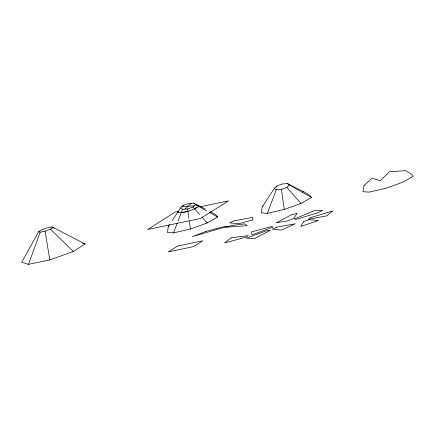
<?xml version="1.0" encoding="UTF-8"?>
<svg xmlns="http://www.w3.org/2000/svg" width="435" height="435" viewBox="0 0 435 435"><rect width="100%" height="100%" fill="white"/><g stroke="black" fill="none" stroke-linecap="round" stroke-linejoin="round"><path stroke-width="0.65" d="M169.547 224.656L168.437 226.336L167.35 232.442L173.532 232.883L190.438 228.989L207.185 222.976L217.658 217.032L215.988 214.972L210.393 211.622M262.278 206.777L261.19 212.884L267.367 213.324L284.278 209.431L301.025 203.417L311.498 197.474L309.829 195.413L303.858 191.84L287.535 183.597L282.407 183.951L276.992 185.897L274.452 188.301L262.278 206.777L263.278 205.837M28.46 264.366L40.189 232.159L45.115 231.132L50.536 229.185L53.271 227.456L85.102 244.019L73.259 251.49L49.797 259.918L28.46 264.366L21.75 262.223L38.639 231.665L41.374 229.936L46.79 227.989L51.721 226.961L53.271 227.456M173.532 232.883L177.284 222.954M177.991 221.094L182.45 209.306L187.577 208.958L192.993 207.011L195.532 204.608L206.592 210.817M267.367 213.324L276.285 189.752L281.412 189.399L286.834 187.452L289.367 185.049L311.498 197.474M182.542 206.668L183.151 205.456L188.567 203.509L193.695 203.156L205.184 208.958M276.377 187.11L276.992 185.897M172.129 220.735L180.612 207.859L183.151 205.456M185.011 209.132L191.134 203.33M168.437 226.336L168.938 225.868M178.127 212.101L177.491 212.595C184.973 213.242 192.455 210.121 198.86 206.478L197.881 205.271L196.935 205.434M194.255 209.007L196.93 207.321M178.796 211.225L175.49 211.916L147.634 229.49L200.6 218.446L228.457 200.872L199.986 206.81M182.134 212.492L187.909 211.285M302.842 191.917L303.858 191.84M181.884 206.658L194.26 205.809M82.666 243.241L85.102 244.019M38.639 231.665L40.189 232.159M51.721 226.961L54.092 228.288M209.507 212.454L217.658 217.032M287.535 183.597L289.367 185.049M274.452 188.301L276.285 189.752M193.695 203.156L195.532 204.608M180.612 207.859L182.45 209.306M50.536 229.185L73.259 251.49M286.834 187.452L301.025 203.417M192.993 207.011L199.649 214.493M201.862 216.989L207.185 222.976M45.115 231.132L49.797 259.918M281.412 189.399L284.278 209.431M187.577 208.958L188.91 218.305M189.296 220.975L190.438 228.989M364.03 185.571L362.942 191.677L369.125 192.118L386.03 188.225L402.777 182.211L413.25 176.267L411.581 174.207L405.61 170.634L389.352 171.825L380.304 180.726L372.034 178.045L364.03 185.571M296.926 213.476L293.908 218.386L287.731 220.85L276.225 222.823L291.76 214.662L296.926 213.476M303.76 221.535L300.743 226.445L318.55 220.534L309.339 219.675L303.76 221.535M332.465 211.062L327.017 215.809L308.317 219.294L310.079 217.794L332.465 211.062M230.952 237.858L224.558 242.926L245.498 237.358L248.233 235.629L230.952 237.858M177.6 246.036L168.312 251.898L193.401 246.667L202.688 240.811L177.6 246.036M322.291 210.469L318.137 212.742L295.751 219.474L294.424 218.897L315.679 210.203L322.291 210.469M269.945 230.49L254.41 238.646L246.379 238.146L266.747 230.642L269.945 230.49M233.938 220.877L229.62 222.856L238.831 223.715L252.942 219.876L252.643 217.391L233.938 220.877M276.644 227.206L272.326 229.185L281.537 230.044L295.349 223.72L276.644 227.206M205.766 231.507L192.449 236.58L228.06 226.227L223.329 226.776L205.766 231.507M272.473 227.32L252.104 234.829L251.261 231.969L272.201 226.396L272.473 227.32M232.111 225.439L225.314 227.287L247.042 225.689L244.611 223.9L232.111 225.439"/></g></svg>
